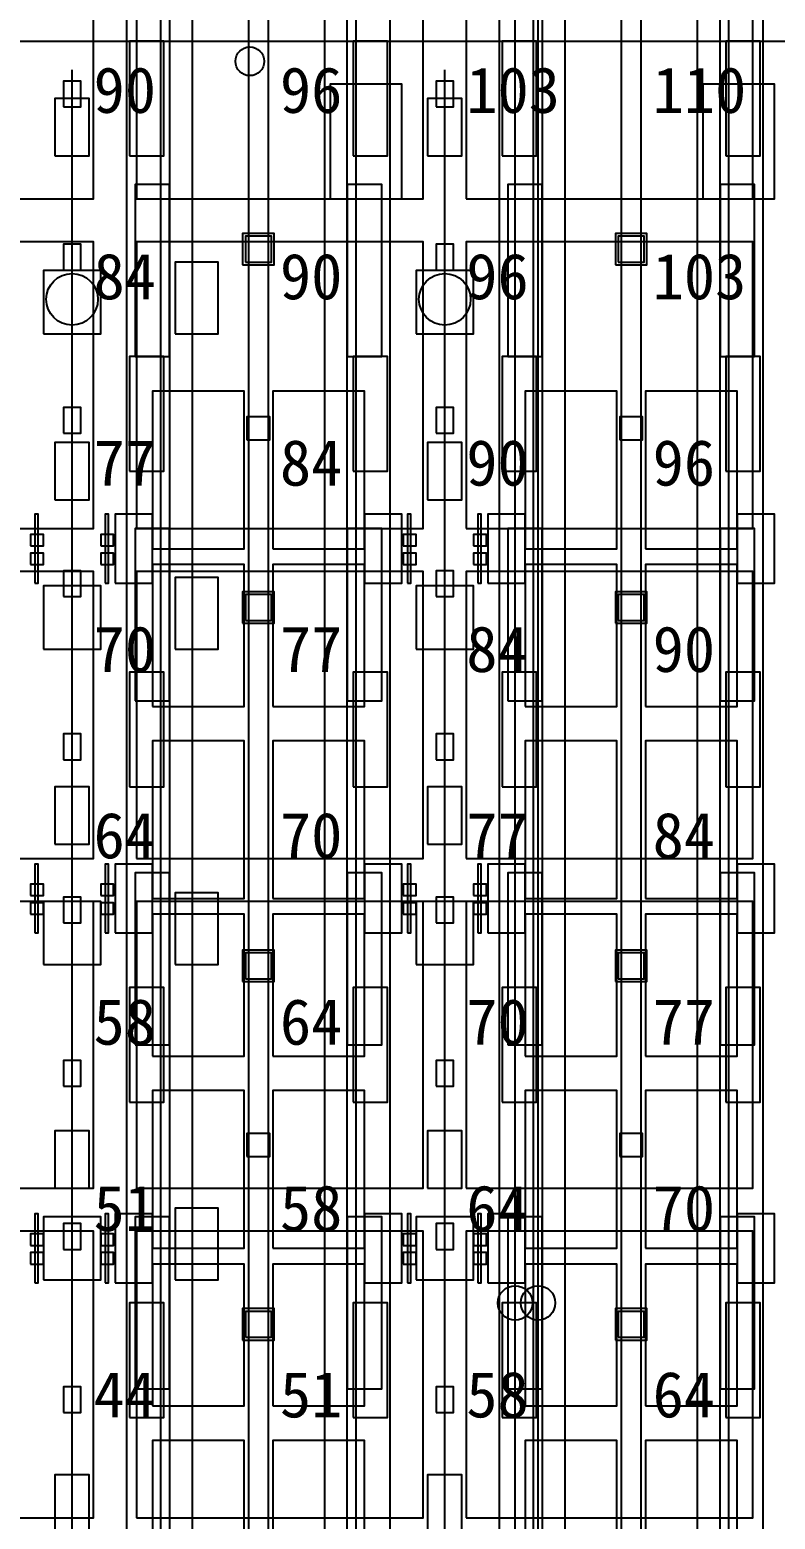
# Model space of a CAD drawing. Header units: metres. Extents: x -1640 to 1560, y -268 to 2338.
# Drawn here: x 106.3 to 132.3, y 911.5 to 963.4 of the extents above; entities that cross this region are included whole.
import ezdxf

# ---------------------------------------------------------------- set-up
doc = ezdxf.new("R2010")
doc.units = ezdxf.units.M
for name, color, linetype in [('1F_CHL', 4, 'Continuous'), ('1F_PUMP', 2, 'Continuous'), ('1F_SCR', 3, 'Continuous'), ('1F_STRUCT_COLUMN', 8, 'Continuous'), ('2F_CSF_LATERAL_RACK_CONCEPT', 9, 'Continuous'), ('2F_RFG', 5, 'Continuous'), ('2F_STRUCT_COLUMN', 8, 'Continuous'), ('2F_VMB', 6, 'Continuous'), ('3F_CLEANROOM_OVERHEAD_PIPE_DUCT_CONCEPT', 9, 'Continuous'), ('3F_EHS_EGRESS_DIST_M', 2, 'Continuous'), ('3F_EHS_EXTINGUISHER_HYDRANT_CABINET_CONCEPT', 1, 'Continuous'), ('3F_EHS_GAS_DETECTOR', 6, 'Continuous'), ('3F_FOUP', 5, 'Continuous'), ('3F_OHT', 9, 'Continuous'), ('3F_OHTV', 1, 'Continuous'), ('3F_PHOTO', 1, 'Continuous'), ('3F_STK', 3, 'Continuous'), ('3F_STRUCT_COLUMN', 8, 'Continuous'), ('3F_TBAR', 6, 'Continuous'), ('4F_FFU', 1, 'Continuous'), ('4F_STRUCT_PLENUM_TRUSS_CONCEPT', 9, 'Continuous'), ('5F_CHL', 4, 'Continuous'), ('5F_PUMP', 2, 'Continuous'), ('5F_SCR', 3, 'Continuous'), ('5F_STRUCT_COLUMN', 8, 'Continuous'), ('6F_CSF_LATERAL_RACK_CONCEPT', 9, 'Continuous'), ('6F_RFG', 5, 'Continuous'), ('6F_STRUCT_COLUMN', 8, 'Continuous'), ('6F_VMB', 6, 'Continuous'), ('7F_CLEANROOM_OVERHEAD_PIPE_DUCT_CONCEPT', 9, 'Continuous'), ('7F_EHS_EGRESS_DIST_M', 2, 'Continuous'), ('7F_EHS_EXTINGUISHER_HYDRANT_CABINET_CONCEPT', 1, 'Continuous'), ('7F_EHS_GAS_DETECTOR', 6, 'Continuous'), ('7F_FOUP', 5, 'Continuous'), ('7F_OHT', 9, 'Continuous'), ('7F_OHTV', 1, 'Continuous'), ('7F_PHOTO', 1, 'Continuous'), ('7F_STK', 3, 'Continuous'), ('7F_STRUCT_COLUMN', 8, 'Continuous'), ('7F_TBAR', 6, 'Continuous'), ('8F_FFU', 1, 'Continuous'), ('8F_STRUCT_PLENUM_TRUSS_CONCEPT', 9, 'Continuous'), ('UTIL_PCW.R_CONCEPT', 1, 'Continuous'), ('UTIL_PCW.R_RISER', 1, 'Continuous'), ('UTIL_PCW.S_CONCEPT', 6, 'Continuous'), ('UTIL_PCW.S_RISER', 6, 'Continuous')]:
    doc.layers.add(name, color=color, linetype=linetype)

msp = doc.modelspace()

# ---------------------------------------------------------------- linework, layer by layer
at = {"layer": '1F_CHL'}
for points in [[(111.35, 952.8), (112.85, 952.8), (112.85, 955.3), (111.35, 955.3)], [(111.35, 941.8), (112.85, 941.8), (112.85, 944.3), (111.35, 944.3)], [(111.35, 930.8), (112.85, 930.8), (112.85, 933.3), (111.35, 933.3)], [(111.35, 919.8), (112.85, 919.8), (112.85, 922.3), (111.35, 922.3)]]:
    msp.add_lwpolyline(points, close=True, dxfattribs=at)
at = {"layer": '1F_PUMP'}
for points in [[(109.75, 959), (110.95, 959), (110.95, 963), (109.75, 963)], [(117.55, 959), (118.75, 959), (118.75, 963), (117.55, 963)], [(122.75, 959), (123.95, 959), (123.95, 963), (122.75, 963)], [(130.55, 959), (131.75, 959), (131.75, 963), (130.55, 963)], [(109.75, 948), (110.95, 948), (110.95, 952), (109.75, 952)], [(117.55, 948), (118.75, 948), (118.75, 952), (117.55, 952)], [(122.75, 948), (123.95, 948), (123.95, 952), (122.75, 952)], [(130.55, 948), (131.75, 948), (131.75, 952), (130.55, 952)], [(109.75, 937), (110.95, 937), (110.95, 941), (109.75, 941)], [(117.55, 937), (118.75, 937), (118.75, 941), (117.55, 941)], [(122.75, 937), (123.95, 937), (123.95, 941), (122.75, 941)], [(130.55, 937), (131.75, 937), (131.75, 941), (130.55, 941)], [(109.75, 926), (110.95, 926), (110.95, 930), (109.75, 930)], [(117.55, 926), (118.75, 926), (118.75, 930), (117.55, 930)], [(122.75, 926), (123.95, 926), (123.95, 930), (122.75, 930)], [(130.55, 926), (131.75, 926), (131.75, 930), (130.55, 930)], [(109.75, 915), (110.95, 915), (110.95, 919), (109.75, 919)], [(117.55, 915), (118.75, 915), (118.75, 919), (117.55, 919)], [(122.75, 915), (123.95, 915), (123.95, 919), (122.75, 919)], [(130.55, 915), (131.75, 915), (131.75, 919), (130.55, 919)]]:
    msp.add_lwpolyline(points, close=True, dxfattribs=at)
at = {"layer": '1F_SCR'}
for points in [[(106.75, 952.8), (108.75, 952.8), (108.75, 955), (106.75, 955)], [(119.75, 952.8), (121.75, 952.8), (121.75, 955), (119.75, 955)], [(106.75, 941.8), (108.75, 941.8), (108.75, 944), (106.75, 944)], [(119.75, 941.8), (121.75, 941.8), (121.75, 944), (119.75, 944)], [(106.75, 930.8), (108.75, 930.8), (108.75, 933), (106.75, 933)], [(119.75, 930.8), (121.75, 930.8), (121.75, 933), (119.75, 933)], [(106.75, 919.8), (108.75, 919.8), (108.75, 922), (106.75, 922)], [(119.75, 919.8), (121.75, 919.8), (121.75, 922), (119.75, 922)]]:
    msp.add_lwpolyline(points, close=True, dxfattribs=at)
at = {"layer": '1F_STRUCT_COLUMN'}
for points in [[(113.7, 955.2), (114.8, 955.2), (114.8, 956.3), (113.7, 956.3)], [(126.7, 955.2), (127.8, 955.2), (127.8, 956.3), (126.7, 956.3)], [(113.7, 942.7), (114.8, 942.7), (114.8, 943.8), (113.7, 943.8)], [(126.7, 942.7), (127.8, 942.7), (127.8, 943.8), (126.7, 943.8)], [(113.7, 930.2), (114.8, 930.2), (114.8, 931.3), (113.7, 931.3)], [(126.7, 930.2), (127.8, 930.2), (127.8, 931.3), (126.7, 931.3)], [(113.7, 917.7), (114.8, 917.7), (114.8, 918.8), (113.7, 918.8)], [(126.7, 917.7), (127.8, 917.7), (127.8, 918.8), (126.7, 918.8)]]:
    msp.add_lwpolyline(points, close=True, dxfattribs=at)
at = {"layer": '2F_CSF_LATERAL_RACK_CONCEPT'}
for points in [[(111.15, 891), (111.95, 891), (111.95, 1041), (111.15, 1041)], [(116.55, 891), (117.35, 891), (117.35, 1041), (116.55, 1041)], [(124.15, 891), (124.95, 891), (124.95, 1041), (124.15, 1041)], [(129.55, 891), (130.35, 891), (130.35, 1041), (129.55, 1041)]]:
    msp.add_lwpolyline(points, close=True, dxfattribs=at)
at = {"layer": '2F_RFG'}
for points in [[(109.95, 952), (111.15, 952), (111.15, 958), (109.95, 958)], [(117.35, 952), (118.55, 952), (118.55, 958), (117.35, 958)], [(122.95, 952), (124.15, 952), (124.15, 958), (122.95, 958)], [(130.35, 952), (131.55, 952), (131.55, 958), (130.35, 958)], [(109.95, 940), (111.15, 940), (111.15, 946), (109.95, 946)], [(117.35, 940), (118.55, 940), (118.55, 946), (117.35, 946)], [(122.95, 940), (124.15, 940), (124.15, 946), (122.95, 946)], [(130.35, 940), (131.55, 940), (131.55, 946), (130.35, 946)], [(109.95, 928), (111.15, 928), (111.15, 934), (109.95, 934)], [(117.35, 928), (118.55, 928), (118.55, 934), (117.35, 934)], [(122.95, 928), (124.15, 928), (124.15, 934), (122.95, 934)], [(130.35, 928), (131.55, 928), (131.55, 934), (130.35, 934)], [(109.95, 916), (111.15, 916), (111.15, 922), (109.95, 922)], [(117.35, 916), (118.55, 916), (118.55, 922), (117.35, 922)], [(122.95, 916), (124.15, 916), (124.15, 922), (122.95, 922)], [(130.35, 916), (131.55, 916), (131.55, 922), (130.35, 922)]]:
    msp.add_lwpolyline(points, close=True, dxfattribs=at)
at = {"layer": '2F_STRUCT_COLUMN'}
for points in [[(113.8, 955.3), (114.7, 955.3), (114.7, 956.2), (113.8, 956.2)], [(126.8, 955.3), (127.7, 955.3), (127.7, 956.2), (126.8, 956.2)], [(113.8, 942.8), (114.7, 942.8), (114.7, 943.7), (113.8, 943.7)], [(126.8, 942.8), (127.7, 942.8), (127.7, 943.7), (126.8, 943.7)], [(113.8, 930.3), (114.7, 930.3), (114.7, 931.2), (113.8, 931.2)], [(126.8, 930.3), (127.7, 930.3), (127.7, 931.2), (126.8, 931.2)], [(113.8, 917.8), (114.7, 917.8), (114.7, 918.7), (113.8, 918.7)], [(126.8, 917.8), (127.7, 917.8), (127.7, 918.7), (126.8, 918.7)]]:
    msp.add_lwpolyline(points, close=True, dxfattribs=at)
at = {"layer": '2F_VMB'}
for points in [[(107.15, 959), (108.35, 959), (108.35, 961), (107.15, 961)], [(120.15, 959), (121.35, 959), (121.35, 961), (120.15, 961)], [(107.15, 947), (108.35, 947), (108.35, 949), (107.15, 949)], [(120.15, 947), (121.35, 947), (121.35, 949), (120.15, 949)], [(107.15, 935), (108.35, 935), (108.35, 937), (107.15, 937)], [(120.15, 935), (121.35, 935), (121.35, 937), (120.15, 937)], [(107.15, 923), (108.35, 923), (108.35, 925), (107.15, 925)], [(120.15, 923), (121.35, 923), (121.35, 925), (120.15, 925)], [(107.15, 911), (108.35, 911), (108.35, 913), (107.15, 913)], [(120.15, 911), (121.35, 911), (121.35, 913), (120.15, 913)]]:
    msp.add_lwpolyline(points, close=True, dxfattribs=at)
at = {"layer": '3F_CLEANROOM_OVERHEAD_PIPE_DUCT_CONCEPT'}
for points in [[(109.65, 890), (110.85, 890), (110.85, 1042), (109.65, 1042)], [(117.65, 890), (118.85, 890), (118.85, 1042), (117.65, 1042)], [(122.65, 890), (123.85, 890), (123.85, 1042), (122.65, 1042)], [(130.65, 890), (131.85, 890), (131.85, 1042), (130.65, 1042)]]:
    msp.add_lwpolyline(points, close=True, dxfattribs=at)
at = {"layer": '3F_EHS_EXTINGUISHER_HYDRANT_CABINET_CONCEPT'}
msp.add_circle((113.95, 962.3), 0.5, dxfattribs=at)
at = {"layer": '3F_EHS_GAS_DETECTOR'}
for centre in [(107.75, 954), (120.75, 954)]:
    msp.add_circle(centre, 0.9, dxfattribs=at)
at = {"layer": '3F_FOUP'}
for points in [[(106.3, 945.4), (106.75, 945.4), (106.75, 945.8), (106.3, 945.8)], [(108.75, 945.4), (109.2, 945.4), (109.2, 945.8), (108.75, 945.8)], [(119.3, 945.4), (119.75, 945.4), (119.75, 945.8), (119.3, 945.8)], [(121.75, 945.4), (122.2, 945.4), (122.2, 945.8), (121.75, 945.8)], [(106.3, 944.75), (106.75, 944.75), (106.75, 945.15), (106.3, 945.15)], [(108.75, 944.75), (109.2, 944.75), (109.2, 945.15), (108.75, 945.15)], [(119.3, 944.75), (119.75, 944.75), (119.75, 945.15), (119.3, 945.15)], [(121.75, 944.75), (122.2, 944.75), (122.2, 945.15), (121.75, 945.15)], [(106.3, 933.2), (106.75, 933.2), (106.75, 933.6), (106.3, 933.6)], [(108.75, 933.2), (109.2, 933.2), (109.2, 933.6), (108.75, 933.6)], [(119.3, 933.2), (119.75, 933.2), (119.75, 933.6), (119.3, 933.6)], [(121.75, 933.2), (122.2, 933.2), (122.2, 933.6), (121.75, 933.6)], [(106.3, 932.55), (106.75, 932.55), (106.75, 932.95), (106.3, 932.95)], [(108.75, 932.55), (109.2, 932.55), (109.2, 932.95), (108.75, 932.95)], [(119.3, 932.55), (119.75, 932.55), (119.75, 932.95), (119.3, 932.95)], [(121.75, 932.55), (122.2, 932.55), (122.2, 932.95), (121.75, 932.95)], [(106.3, 921), (106.75, 921), (106.75, 921.4), (106.3, 921.4)], [(108.75, 921), (109.2, 921), (109.2, 921.4), (108.75, 921.4)], [(119.3, 921), (119.75, 921), (119.75, 921.4), (119.3, 921.4)], [(121.75, 921), (122.2, 921), (122.2, 921.4), (121.75, 921.4)], [(106.3, 920.35), (106.75, 920.35), (106.75, 920.75), (106.3, 920.75)], [(108.75, 920.35), (109.2, 920.35), (109.2, 920.75), (108.75, 920.75)], [(119.3, 920.35), (119.75, 920.35), (119.75, 920.75), (119.3, 920.75)], [(121.75, 920.35), (122.2, 920.35), (122.2, 920.75), (121.75, 920.75)]]:
    msp.add_lwpolyline(points, close=True, dxfattribs=at)
at = {"layer": '3F_OHT'}
for p, q in [((107.75, 890), (107.75, 962)), ((120.75, 890), (120.75, 962))]:
    msp.add_line(p, q, dxfattribs=at)
at = {"layer": '3F_OHTV'}
for points in [[(107.45, 960.71), (108.05, 960.71), (108.05, 961.61), (107.45, 961.61)], [(120.45, 960.71), (121.05, 960.71), (121.05, 961.61), (120.45, 961.61)], [(107.45, 955.02), (108.05, 955.02), (108.05, 955.92), (107.45, 955.92)], [(120.45, 955.02), (121.05, 955.02), (121.05, 955.92), (120.45, 955.92)], [(107.45, 949.33), (108.05, 949.33), (108.05, 950.23), (107.45, 950.23)], [(120.45, 949.33), (121.05, 949.33), (121.05, 950.23), (120.45, 950.23)], [(107.45, 943.63), (108.05, 943.63), (108.05, 944.53), (107.45, 944.53)], [(120.45, 943.63), (121.05, 943.63), (121.05, 944.53), (120.45, 944.53)], [(107.45, 937.94), (108.05, 937.94), (108.05, 938.84), (107.45, 938.84)], [(120.45, 937.94), (121.05, 937.94), (121.05, 938.84), (120.45, 938.84)], [(107.45, 932.25), (108.05, 932.25), (108.05, 933.15), (107.45, 933.15)], [(120.45, 932.25), (121.05, 932.25), (121.05, 933.15), (120.45, 933.15)], [(107.45, 926.55), (108.05, 926.55), (108.05, 927.45), (107.45, 927.45)], [(120.45, 926.55), (121.05, 926.55), (121.05, 927.45), (120.45, 927.45)], [(107.45, 920.86), (108.05, 920.86), (108.05, 921.76), (107.45, 921.76)], [(120.45, 920.86), (121.05, 920.86), (121.05, 921.76), (120.45, 921.76)], [(107.45, 915.17), (108.05, 915.17), (108.05, 916.07), (107.45, 916.07)], [(120.45, 915.17), (121.05, 915.17), (121.05, 916.07), (120.45, 916.07)]]:
    msp.add_lwpolyline(points, close=True, dxfattribs=at)
at = {"layer": '3F_PHOTO'}
for points in [[(110.55, 945.3), (113.75, 945.3), (113.75, 950.8), (110.55, 950.8)], [(114.75, 945.3), (117.95, 945.3), (117.95, 950.8), (114.75, 950.8)], [(123.55, 945.3), (126.75, 945.3), (126.75, 950.8), (123.55, 950.8)], [(127.75, 945.3), (130.95, 945.3), (130.95, 950.8), (127.75, 950.8)], [(109.25, 944.1), (110.55, 944.1), (110.55, 946.5), (109.25, 946.5)], [(117.95, 944.1), (119.25, 944.1), (119.25, 946.5), (117.95, 946.5)], [(122.25, 944.1), (123.55, 944.1), (123.55, 946.5), (122.25, 946.5)], [(130.95, 944.1), (132.25, 944.1), (132.25, 946.5), (130.95, 946.5)], [(110.55, 939.8), (113.75, 939.8), (113.75, 944.75), (110.55, 944.75)], [(114.75, 939.8), (117.95, 939.8), (117.95, 944.75), (114.75, 944.75)], [(123.55, 939.8), (126.75, 939.8), (126.75, 944.75), (123.55, 944.75)], [(127.75, 939.8), (130.95, 939.8), (130.95, 944.75), (127.75, 944.75)], [(110.55, 933.1), (113.75, 933.1), (113.75, 938.6), (110.55, 938.6)], [(114.75, 933.1), (117.95, 933.1), (117.95, 938.6), (114.75, 938.6)], [(123.55, 933.1), (126.75, 933.1), (126.75, 938.6), (123.55, 938.6)], [(127.75, 933.1), (130.95, 933.1), (130.95, 938.6), (127.75, 938.6)], [(109.25, 931.9), (110.55, 931.9), (110.55, 934.3), (109.25, 934.3)], [(117.95, 931.9), (119.25, 931.9), (119.25, 934.3), (117.95, 934.3)], [(122.25, 931.9), (123.55, 931.9), (123.55, 934.3), (122.25, 934.3)], [(130.95, 931.9), (132.25, 931.9), (132.25, 934.3), (130.95, 934.3)], [(110.55, 927.6), (113.75, 927.6), (113.75, 932.55), (110.55, 932.55)], [(114.75, 927.6), (117.95, 927.6), (117.95, 932.55), (114.75, 932.55)], [(123.55, 927.6), (126.75, 927.6), (126.75, 932.55), (123.55, 932.55)], [(127.75, 927.6), (130.95, 927.6), (130.95, 932.55), (127.75, 932.55)], [(110.55, 920.9), (113.75, 920.9), (113.75, 926.4), (110.55, 926.4)], [(114.75, 920.9), (117.95, 920.9), (117.95, 926.4), (114.75, 926.4)], [(123.55, 920.9), (126.75, 920.9), (126.75, 926.4), (123.55, 926.4)], [(127.75, 920.9), (130.95, 920.9), (130.95, 926.4), (127.75, 926.4)], [(109.25, 919.7), (110.55, 919.7), (110.55, 922.1), (109.25, 922.1)], [(117.95, 919.7), (119.25, 919.7), (119.25, 922.1), (117.95, 922.1)], [(122.25, 919.7), (123.55, 919.7), (123.55, 922.1), (122.25, 922.1)], [(130.95, 919.7), (132.25, 919.7), (132.25, 922.1), (130.95, 922.1)], [(110.55, 915.4), (113.75, 915.4), (113.75, 920.35), (110.55, 920.35)], [(114.75, 915.4), (117.95, 915.4), (117.95, 920.35), (114.75, 920.35)], [(123.55, 915.4), (126.75, 915.4), (126.75, 920.35), (123.55, 920.35)], [(127.75, 915.4), (130.95, 915.4), (130.95, 920.35), (127.75, 920.35)], [(110.55, 908.7), (113.75, 908.7), (113.75, 914.2), (110.55, 914.2)], [(114.75, 908.7), (117.95, 908.7), (117.95, 914.2), (114.75, 914.2)], [(123.55, 908.7), (126.75, 908.7), (126.75, 914.2), (123.55, 914.2)], [(127.75, 908.7), (130.95, 908.7), (130.95, 914.2), (127.75, 914.2)]]:
    msp.add_lwpolyline(points, close=True, dxfattribs=at)
at = {"layer": '3F_STK'}
for points in [[(116.75, 957.5), (119.25, 957.5), (119.25, 961.5), (116.75, 961.5)], [(129.75, 957.5), (132.25, 957.5), (132.25, 961.5), (129.75, 961.5)]]:
    msp.add_lwpolyline(points, close=True, dxfattribs=at)
at = {"layer": '3F_STRUCT_COLUMN'}
for points in [[(113.85, 949.1), (114.65, 949.1), (114.65, 949.9), (113.85, 949.9)], [(126.85, 949.1), (127.65, 949.1), (127.65, 949.9), (126.85, 949.9)], [(113.85, 924.1), (114.65, 924.1), (114.65, 924.9), (113.85, 924.9)], [(126.85, 924.1), (127.65, 924.1), (127.65, 924.9), (126.85, 924.9)]]:
    msp.add_lwpolyline(points, close=True, dxfattribs=at)
at = {"layer": '3F_TBAR'}
for points in [[(106.45, 944.1), (106.57, 944.1), (106.57, 946.5), (106.45, 946.5)], [(108.9, 944.1), (109.02, 944.1), (109.02, 946.5), (108.9, 946.5)], [(119.45, 944.1), (119.57, 944.1), (119.57, 946.5), (119.45, 946.5)], [(121.9, 944.1), (122.02, 944.1), (122.02, 946.5), (121.9, 946.5)], [(106.45, 931.9), (106.57, 931.9), (106.57, 934.3), (106.45, 934.3)], [(108.9, 931.9), (109.02, 931.9), (109.02, 934.3), (108.9, 934.3)], [(119.45, 931.9), (119.57, 931.9), (119.57, 934.3), (119.45, 934.3)], [(121.9, 931.9), (122.02, 931.9), (122.02, 934.3), (121.9, 934.3)], [(106.45, 919.7), (106.57, 919.7), (106.57, 922.1), (106.45, 922.1)], [(108.9, 919.7), (109.02, 919.7), (109.02, 922.1), (108.9, 922.1)], [(119.45, 919.7), (119.57, 919.7), (119.57, 922.1), (119.45, 922.1)], [(121.9, 919.7), (122.02, 919.7), (122.02, 922.1), (121.9, 922.1)]]:
    msp.add_lwpolyline(points, close=True, dxfattribs=at)
at = {"layer": '4F_FFU'}
for points in [[(98.5, 957.5), (108.5, 957.5), (108.5, 967.5), (98.5, 967.5)], [(110, 957.5), (120, 957.5), (120, 967.5), (110, 967.5)], [(121.5, 957.5), (131.5, 957.5), (131.5, 967.5), (121.5, 967.5)], [(98.5, 946), (108.5, 946), (108.5, 956), (98.5, 956)], [(110, 946), (120, 946), (120, 956), (110, 956)], [(121.5, 946), (131.5, 946), (131.5, 956), (121.5, 956)], [(98.5, 934.5), (108.5, 934.5), (108.5, 944.5), (98.5, 944.5)], [(110, 934.5), (120, 934.5), (120, 944.5), (110, 944.5)], [(121.5, 934.5), (131.5, 934.5), (131.5, 944.5), (121.5, 944.5)], [(98.5, 923), (108.5, 923), (108.5, 933), (98.5, 933)], [(110, 923), (120, 923), (120, 933), (110, 933)], [(121.5, 923), (131.5, 923), (131.5, 933), (121.5, 933)], [(98.5, 911.5), (108.5, 911.5), (108.5, 921.5), (98.5, 921.5)], [(110, 911.5), (120, 911.5), (120, 921.5), (110, 921.5)], [(121.5, 911.5), (131.5, 911.5), (131.5, 921.5), (121.5, 921.5)]]:
    msp.add_lwpolyline(points, close=True, dxfattribs=at)
at = {"layer": '4F_STRUCT_PLENUM_TRUSS_CONCEPT'}
for points in [[(113.9, 887), (114.6, 887), (114.6, 1045), (113.9, 1045)], [(126.9, 887), (127.6, 887), (127.6, 1045), (126.9, 1045)]]:
    msp.add_lwpolyline(points, close=True, dxfattribs=at)
at = {"layer": '5F_CHL'}
for points in [[(111.35, 952.8), (112.85, 952.8), (112.85, 955.3), (111.35, 955.3)], [(111.35, 941.8), (112.85, 941.8), (112.85, 944.3), (111.35, 944.3)], [(111.35, 930.8), (112.85, 930.8), (112.85, 933.3), (111.35, 933.3)], [(111.35, 919.8), (112.85, 919.8), (112.85, 922.3), (111.35, 922.3)]]:
    msp.add_lwpolyline(points, close=True, dxfattribs=at)
at = {"layer": '5F_PUMP'}
for points in [[(109.75, 959), (110.95, 959), (110.95, 963), (109.75, 963)], [(117.55, 959), (118.75, 959), (118.75, 963), (117.55, 963)], [(122.75, 959), (123.95, 959), (123.95, 963), (122.75, 963)], [(130.55, 959), (131.75, 959), (131.75, 963), (130.55, 963)], [(109.75, 948), (110.95, 948), (110.95, 952), (109.75, 952)], [(117.55, 948), (118.75, 948), (118.75, 952), (117.55, 952)], [(122.75, 948), (123.95, 948), (123.95, 952), (122.75, 952)], [(130.55, 948), (131.75, 948), (131.75, 952), (130.55, 952)], [(109.75, 937), (110.95, 937), (110.95, 941), (109.75, 941)], [(117.55, 937), (118.75, 937), (118.75, 941), (117.55, 941)], [(122.75, 937), (123.95, 937), (123.95, 941), (122.75, 941)], [(130.55, 937), (131.75, 937), (131.75, 941), (130.55, 941)], [(109.75, 926), (110.95, 926), (110.95, 930), (109.75, 930)], [(117.55, 926), (118.75, 926), (118.75, 930), (117.55, 930)], [(122.75, 926), (123.95, 926), (123.95, 930), (122.75, 930)], [(130.55, 926), (131.75, 926), (131.75, 930), (130.55, 930)], [(109.75, 915), (110.95, 915), (110.95, 919), (109.75, 919)], [(117.55, 915), (118.75, 915), (118.75, 919), (117.55, 919)], [(122.75, 915), (123.95, 915), (123.95, 919), (122.75, 919)], [(130.55, 915), (131.75, 915), (131.75, 919), (130.55, 919)]]:
    msp.add_lwpolyline(points, close=True, dxfattribs=at)
at = {"layer": '5F_SCR'}
for points in [[(106.75, 952.8), (108.75, 952.8), (108.75, 955), (106.75, 955)], [(119.75, 952.8), (121.75, 952.8), (121.75, 955), (119.75, 955)], [(106.75, 941.8), (108.75, 941.8), (108.75, 944), (106.75, 944)], [(119.75, 941.8), (121.75, 941.8), (121.75, 944), (119.75, 944)], [(106.75, 930.8), (108.75, 930.8), (108.75, 933), (106.75, 933)], [(119.75, 930.8), (121.75, 930.8), (121.75, 933), (119.75, 933)], [(106.75, 919.8), (108.75, 919.8), (108.75, 922), (106.75, 922)], [(119.75, 919.8), (121.75, 919.8), (121.75, 922), (119.75, 922)]]:
    msp.add_lwpolyline(points, close=True, dxfattribs=at)
at = {"layer": '5F_STRUCT_COLUMN'}
for points in [[(113.7, 955.2), (114.8, 955.2), (114.8, 956.3), (113.7, 956.3)], [(126.7, 955.2), (127.8, 955.2), (127.8, 956.3), (126.7, 956.3)], [(113.7, 942.7), (114.8, 942.7), (114.8, 943.8), (113.7, 943.8)], [(126.7, 942.7), (127.8, 942.7), (127.8, 943.8), (126.7, 943.8)], [(113.7, 930.2), (114.8, 930.2), (114.8, 931.3), (113.7, 931.3)], [(126.7, 930.2), (127.8, 930.2), (127.8, 931.3), (126.7, 931.3)], [(113.7, 917.7), (114.8, 917.7), (114.8, 918.8), (113.7, 918.8)], [(126.7, 917.7), (127.8, 917.7), (127.8, 918.8), (126.7, 918.8)]]:
    msp.add_lwpolyline(points, close=True, dxfattribs=at)
at = {"layer": '6F_CSF_LATERAL_RACK_CONCEPT'}
for points in [[(111.15, 891), (111.95, 891), (111.95, 1041), (111.15, 1041)], [(116.55, 891), (117.35, 891), (117.35, 1041), (116.55, 1041)], [(124.15, 891), (124.95, 891), (124.95, 1041), (124.15, 1041)], [(129.55, 891), (130.35, 891), (130.35, 1041), (129.55, 1041)]]:
    msp.add_lwpolyline(points, close=True, dxfattribs=at)
at = {"layer": '6F_RFG'}
for points in [[(109.95, 952), (111.15, 952), (111.15, 958), (109.95, 958)], [(117.35, 952), (118.55, 952), (118.55, 958), (117.35, 958)], [(122.95, 952), (124.15, 952), (124.15, 958), (122.95, 958)], [(130.35, 952), (131.55, 952), (131.55, 958), (130.35, 958)], [(109.95, 940), (111.15, 940), (111.15, 946), (109.95, 946)], [(117.35, 940), (118.55, 940), (118.55, 946), (117.35, 946)], [(122.95, 940), (124.15, 940), (124.15, 946), (122.95, 946)], [(130.35, 940), (131.55, 940), (131.55, 946), (130.35, 946)], [(109.95, 928), (111.15, 928), (111.15, 934), (109.95, 934)], [(117.35, 928), (118.55, 928), (118.55, 934), (117.35, 934)], [(122.95, 928), (124.15, 928), (124.15, 934), (122.95, 934)], [(130.35, 928), (131.55, 928), (131.55, 934), (130.35, 934)], [(109.95, 916), (111.15, 916), (111.15, 922), (109.95, 922)], [(117.35, 916), (118.55, 916), (118.55, 922), (117.35, 922)], [(122.95, 916), (124.15, 916), (124.15, 922), (122.95, 922)], [(130.35, 916), (131.55, 916), (131.55, 922), (130.35, 922)]]:
    msp.add_lwpolyline(points, close=True, dxfattribs=at)
at = {"layer": '6F_STRUCT_COLUMN'}
for points in [[(113.8, 955.3), (114.7, 955.3), (114.7, 956.2), (113.8, 956.2)], [(126.8, 955.3), (127.7, 955.3), (127.7, 956.2), (126.8, 956.2)], [(113.8, 942.8), (114.7, 942.8), (114.7, 943.7), (113.8, 943.7)], [(126.8, 942.8), (127.7, 942.8), (127.7, 943.7), (126.8, 943.7)], [(113.8, 930.3), (114.7, 930.3), (114.7, 931.2), (113.8, 931.2)], [(126.8, 930.3), (127.7, 930.3), (127.7, 931.2), (126.8, 931.2)], [(113.8, 917.8), (114.7, 917.8), (114.7, 918.7), (113.8, 918.7)], [(126.8, 917.8), (127.7, 917.8), (127.7, 918.7), (126.8, 918.7)]]:
    msp.add_lwpolyline(points, close=True, dxfattribs=at)
at = {"layer": '6F_VMB'}
for points in [[(107.15, 959), (108.35, 959), (108.35, 961), (107.15, 961)], [(120.15, 959), (121.35, 959), (121.35, 961), (120.15, 961)], [(107.15, 947), (108.35, 947), (108.35, 949), (107.15, 949)], [(120.15, 947), (121.35, 947), (121.35, 949), (120.15, 949)], [(107.15, 935), (108.35, 935), (108.35, 937), (107.15, 937)], [(120.15, 935), (121.35, 935), (121.35, 937), (120.15, 937)], [(107.15, 923), (108.35, 923), (108.35, 925), (107.15, 925)], [(120.15, 923), (121.35, 923), (121.35, 925), (120.15, 925)], [(107.15, 911), (108.35, 911), (108.35, 913), (107.15, 913)], [(120.15, 911), (121.35, 911), (121.35, 913), (120.15, 913)]]:
    msp.add_lwpolyline(points, close=True, dxfattribs=at)
at = {"layer": '7F_CLEANROOM_OVERHEAD_PIPE_DUCT_CONCEPT'}
for points in [[(109.65, 890), (110.85, 890), (110.85, 1042), (109.65, 1042)], [(117.65, 890), (118.85, 890), (118.85, 1042), (117.65, 1042)], [(122.65, 890), (123.85, 890), (123.85, 1042), (122.65, 1042)], [(130.65, 890), (131.85, 890), (131.85, 1042), (130.65, 1042)]]:
    msp.add_lwpolyline(points, close=True, dxfattribs=at)
at = {"layer": '7F_EHS_EXTINGUISHER_HYDRANT_CABINET_CONCEPT'}
msp.add_circle((113.95, 962.3), 0.5, dxfattribs=at)
at = {"layer": '7F_EHS_GAS_DETECTOR'}
for centre in [(107.75, 954), (120.75, 954)]:
    msp.add_circle(centre, 0.9, dxfattribs=at)
at = {"layer": '7F_FOUP'}
for points in [[(106.3, 945.4), (106.75, 945.4), (106.75, 945.8), (106.3, 945.8)], [(108.75, 945.4), (109.2, 945.4), (109.2, 945.8), (108.75, 945.8)], [(119.3, 945.4), (119.75, 945.4), (119.75, 945.8), (119.3, 945.8)], [(121.75, 945.4), (122.2, 945.4), (122.2, 945.8), (121.75, 945.8)], [(106.3, 944.75), (106.75, 944.75), (106.75, 945.15), (106.3, 945.15)], [(108.75, 944.75), (109.2, 944.75), (109.2, 945.15), (108.75, 945.15)], [(119.3, 944.75), (119.75, 944.75), (119.75, 945.15), (119.3, 945.15)], [(121.75, 944.75), (122.2, 944.75), (122.2, 945.15), (121.75, 945.15)], [(106.3, 933.2), (106.75, 933.2), (106.75, 933.6), (106.3, 933.6)], [(108.75, 933.2), (109.2, 933.2), (109.2, 933.6), (108.75, 933.6)], [(119.3, 933.2), (119.75, 933.2), (119.75, 933.6), (119.3, 933.6)], [(121.75, 933.2), (122.2, 933.2), (122.2, 933.6), (121.75, 933.6)], [(106.3, 932.55), (106.75, 932.55), (106.75, 932.95), (106.3, 932.95)], [(108.75, 932.55), (109.2, 932.55), (109.2, 932.95), (108.75, 932.95)], [(119.3, 932.55), (119.75, 932.55), (119.75, 932.95), (119.3, 932.95)], [(121.75, 932.55), (122.2, 932.55), (122.2, 932.95), (121.75, 932.95)], [(106.3, 921), (106.75, 921), (106.75, 921.4), (106.3, 921.4)], [(108.75, 921), (109.2, 921), (109.2, 921.4), (108.75, 921.4)], [(119.3, 921), (119.75, 921), (119.75, 921.4), (119.3, 921.4)], [(121.75, 921), (122.2, 921), (122.2, 921.4), (121.75, 921.4)], [(106.3, 920.35), (106.75, 920.35), (106.75, 920.75), (106.3, 920.75)], [(108.75, 920.35), (109.2, 920.35), (109.2, 920.75), (108.75, 920.75)], [(119.3, 920.35), (119.75, 920.35), (119.75, 920.75), (119.3, 920.75)], [(121.75, 920.35), (122.2, 920.35), (122.2, 920.75), (121.75, 920.75)]]:
    msp.add_lwpolyline(points, close=True, dxfattribs=at)
at = {"layer": '7F_OHT'}
for p, q in [((107.75, 890), (107.75, 962)), ((120.75, 890), (120.75, 962))]:
    msp.add_line(p, q, dxfattribs=at)
at = {"layer": '7F_OHTV'}
for points in [[(107.45, 960.71), (108.05, 960.71), (108.05, 961.61), (107.45, 961.61)], [(120.45, 960.71), (121.05, 960.71), (121.05, 961.61), (120.45, 961.61)], [(107.45, 955.02), (108.05, 955.02), (108.05, 955.92), (107.45, 955.92)], [(120.45, 955.02), (121.05, 955.02), (121.05, 955.92), (120.45, 955.92)], [(107.45, 949.33), (108.05, 949.33), (108.05, 950.23), (107.45, 950.23)], [(120.45, 949.33), (121.05, 949.33), (121.05, 950.23), (120.45, 950.23)], [(107.45, 943.63), (108.05, 943.63), (108.05, 944.53), (107.45, 944.53)], [(120.45, 943.63), (121.05, 943.63), (121.05, 944.53), (120.45, 944.53)], [(107.45, 937.94), (108.05, 937.94), (108.05, 938.84), (107.45, 938.84)], [(120.45, 937.94), (121.05, 937.94), (121.05, 938.84), (120.45, 938.84)], [(107.45, 932.25), (108.05, 932.25), (108.05, 933.15), (107.45, 933.15)], [(120.45, 932.25), (121.05, 932.25), (121.05, 933.15), (120.45, 933.15)], [(107.45, 926.55), (108.05, 926.55), (108.05, 927.45), (107.45, 927.45)], [(120.45, 926.55), (121.05, 926.55), (121.05, 927.45), (120.45, 927.45)], [(107.45, 920.86), (108.05, 920.86), (108.05, 921.76), (107.45, 921.76)], [(120.45, 920.86), (121.05, 920.86), (121.05, 921.76), (120.45, 921.76)], [(107.45, 915.17), (108.05, 915.17), (108.05, 916.07), (107.45, 916.07)], [(120.45, 915.17), (121.05, 915.17), (121.05, 916.07), (120.45, 916.07)]]:
    msp.add_lwpolyline(points, close=True, dxfattribs=at)
at = {"layer": '7F_PHOTO'}
for points in [[(110.55, 945.3), (113.75, 945.3), (113.75, 950.8), (110.55, 950.8)], [(114.75, 945.3), (117.95, 945.3), (117.95, 950.8), (114.75, 950.8)], [(123.55, 945.3), (126.75, 945.3), (126.75, 950.8), (123.55, 950.8)], [(127.75, 945.3), (130.95, 945.3), (130.95, 950.8), (127.75, 950.8)], [(109.25, 944.1), (110.55, 944.1), (110.55, 946.5), (109.25, 946.5)], [(117.95, 944.1), (119.25, 944.1), (119.25, 946.5), (117.95, 946.5)], [(122.25, 944.1), (123.55, 944.1), (123.55, 946.5), (122.25, 946.5)], [(130.95, 944.1), (132.25, 944.1), (132.25, 946.5), (130.95, 946.5)], [(110.55, 939.8), (113.75, 939.8), (113.75, 944.75), (110.55, 944.75)], [(114.75, 939.8), (117.95, 939.8), (117.95, 944.75), (114.75, 944.75)], [(123.55, 939.8), (126.75, 939.8), (126.75, 944.75), (123.55, 944.75)], [(127.75, 939.8), (130.95, 939.8), (130.95, 944.75), (127.75, 944.75)], [(110.55, 933.1), (113.75, 933.1), (113.75, 938.6), (110.55, 938.6)], [(114.75, 933.1), (117.95, 933.1), (117.95, 938.6), (114.75, 938.6)], [(123.55, 933.1), (126.75, 933.1), (126.75, 938.6), (123.55, 938.6)], [(127.75, 933.1), (130.95, 933.1), (130.95, 938.6), (127.75, 938.6)], [(109.25, 931.9), (110.55, 931.9), (110.55, 934.3), (109.25, 934.3)], [(117.95, 931.9), (119.25, 931.9), (119.25, 934.3), (117.95, 934.3)], [(122.25, 931.9), (123.55, 931.9), (123.55, 934.3), (122.25, 934.3)], [(130.95, 931.9), (132.25, 931.9), (132.25, 934.3), (130.95, 934.3)], [(110.55, 927.6), (113.75, 927.6), (113.75, 932.55), (110.55, 932.55)], [(114.75, 927.6), (117.95, 927.6), (117.95, 932.55), (114.75, 932.55)], [(123.55, 927.6), (126.75, 927.6), (126.75, 932.55), (123.55, 932.55)], [(127.75, 927.6), (130.95, 927.6), (130.95, 932.55), (127.75, 932.55)], [(110.55, 920.9), (113.75, 920.9), (113.75, 926.4), (110.55, 926.4)], [(114.75, 920.9), (117.95, 920.9), (117.95, 926.4), (114.75, 926.4)], [(123.55, 920.9), (126.75, 920.9), (126.75, 926.4), (123.55, 926.4)], [(127.75, 920.9), (130.95, 920.9), (130.95, 926.4), (127.75, 926.4)], [(109.25, 919.7), (110.55, 919.7), (110.55, 922.1), (109.25, 922.1)], [(117.95, 919.7), (119.25, 919.7), (119.25, 922.1), (117.95, 922.1)], [(122.25, 919.7), (123.55, 919.7), (123.55, 922.1), (122.25, 922.1)], [(130.95, 919.7), (132.25, 919.7), (132.25, 922.1), (130.95, 922.1)], [(110.55, 915.4), (113.75, 915.4), (113.75, 920.35), (110.55, 920.35)], [(114.75, 915.4), (117.95, 915.4), (117.95, 920.35), (114.75, 920.35)], [(123.55, 915.4), (126.75, 915.4), (126.75, 920.35), (123.55, 920.35)], [(127.75, 915.4), (130.95, 915.4), (130.95, 920.35), (127.75, 920.35)], [(110.55, 908.7), (113.75, 908.7), (113.75, 914.2), (110.55, 914.2)], [(114.75, 908.7), (117.95, 908.7), (117.95, 914.2), (114.75, 914.2)], [(123.55, 908.7), (126.75, 908.7), (126.75, 914.2), (123.55, 914.2)], [(127.75, 908.7), (130.95, 908.7), (130.95, 914.2), (127.75, 914.2)]]:
    msp.add_lwpolyline(points, close=True, dxfattribs=at)
at = {"layer": '7F_STK'}
for points in [[(116.75, 957.5), (119.25, 957.5), (119.25, 961.5), (116.75, 961.5)], [(129.75, 957.5), (132.25, 957.5), (132.25, 961.5), (129.75, 961.5)]]:
    msp.add_lwpolyline(points, close=True, dxfattribs=at)
at = {"layer": '7F_STRUCT_COLUMN'}
for points in [[(113.85, 949.1), (114.65, 949.1), (114.65, 949.9), (113.85, 949.9)], [(126.85, 949.1), (127.65, 949.1), (127.65, 949.9), (126.85, 949.9)], [(113.85, 924.1), (114.65, 924.1), (114.65, 924.9), (113.85, 924.9)], [(126.85, 924.1), (127.65, 924.1), (127.65, 924.9), (126.85, 924.9)]]:
    msp.add_lwpolyline(points, close=True, dxfattribs=at)
at = {"layer": '7F_TBAR'}
for points in [[(106.45, 944.1), (106.57, 944.1), (106.57, 946.5), (106.45, 946.5)], [(108.9, 944.1), (109.02, 944.1), (109.02, 946.5), (108.9, 946.5)], [(119.45, 944.1), (119.57, 944.1), (119.57, 946.5), (119.45, 946.5)], [(121.9, 944.1), (122.02, 944.1), (122.02, 946.5), (121.9, 946.5)], [(106.45, 931.9), (106.57, 931.9), (106.57, 934.3), (106.45, 934.3)], [(108.9, 931.9), (109.02, 931.9), (109.02, 934.3), (108.9, 934.3)], [(119.45, 931.9), (119.57, 931.9), (119.57, 934.3), (119.45, 934.3)], [(121.9, 931.9), (122.02, 931.9), (122.02, 934.3), (121.9, 934.3)], [(106.45, 919.7), (106.57, 919.7), (106.57, 922.1), (106.45, 922.1)], [(108.9, 919.7), (109.02, 919.7), (109.02, 922.1), (108.9, 922.1)], [(119.45, 919.7), (119.57, 919.7), (119.57, 922.1), (119.45, 922.1)], [(121.9, 919.7), (122.02, 919.7), (122.02, 922.1), (121.9, 922.1)]]:
    msp.add_lwpolyline(points, close=True, dxfattribs=at)
at = {"layer": '8F_FFU'}
for points in [[(98.5, 957.5), (108.5, 957.5), (108.5, 967.5), (98.5, 967.5)], [(110, 957.5), (120, 957.5), (120, 967.5), (110, 967.5)], [(121.5, 957.5), (131.5, 957.5), (131.5, 967.5), (121.5, 967.5)], [(98.5, 946), (108.5, 946), (108.5, 956), (98.5, 956)], [(110, 946), (120, 946), (120, 956), (110, 956)], [(121.5, 946), (131.5, 946), (131.5, 956), (121.5, 956)], [(98.5, 934.5), (108.5, 934.5), (108.5, 944.5), (98.5, 944.5)], [(110, 934.5), (120, 934.5), (120, 944.5), (110, 944.5)], [(121.5, 934.5), (131.5, 934.5), (131.5, 944.5), (121.5, 944.5)], [(98.5, 923), (108.5, 923), (108.5, 933), (98.5, 933)], [(110, 923), (120, 923), (120, 933), (110, 933)], [(121.5, 923), (131.5, 923), (131.5, 933), (121.5, 933)], [(98.5, 911.5), (108.5, 911.5), (108.5, 921.5), (98.5, 921.5)], [(110, 911.5), (120, 911.5), (120, 921.5), (110, 921.5)], [(121.5, 911.5), (131.5, 911.5), (131.5, 921.5), (121.5, 921.5)]]:
    msp.add_lwpolyline(points, close=True, dxfattribs=at)
at = {"layer": '8F_STRUCT_PLENUM_TRUSS_CONCEPT'}
for points in [[(113.9, 887), (114.6, 887), (114.6, 1045), (113.9, 1045)], [(126.9, 887), (127.6, 887), (127.6, 1045), (126.9, 1045)]]:
    msp.add_lwpolyline(points, close=True, dxfattribs=at)
at = {"layer": 'UTIL_PCW.R_CONCEPT'}
msp.add_line((124.005, 892.77), (124.005, 1039.22), dxfattribs=at)
msp.add_line((124.005, 892.77), (124.005, 1039.22), dxfattribs=at)
at = {"layer": 'UTIL_PCW.R_RISER'}
msp.add_circle((124.005, 918.995), 0.6, dxfattribs=at)
msp.add_circle((124.005, 918.995), 0.6, dxfattribs=at)
at = {"layer": 'UTIL_PCW.S_CONCEPT'}
for p, q in [((123.205, 892.77), (123.205, 1039.22)), ((123.205, 892.77), (123.205, 1039.22)), ((-277.4, 963), (286.4, 963)), ((-277.4, 963), (286.4, 963))]:
    msp.add_line(p, q, dxfattribs=at)
at = {"layer": 'UTIL_PCW.S_RISER'}
msp.add_circle((123.205, 918.995), 0.6, dxfattribs=at)
msp.add_circle((123.205, 918.995), 0.6, dxfattribs=at)

# ---------------------------------------------------------------- texts
at = {"layer": '3F_EHS_EGRESS_DIST_M'}
for s, p in [('90', (108.5, 960.5)), ('96', (115, 960.5)), ('103', (121.5, 960.5)), ('110', (128, 960.5)), ('84', (108.5, 954)), ('90', (115, 954)), ('96', (121.5, 954)), ('103', (128, 954)), ('77', (108.5, 947.5)), ('84', (115, 947.5)), ('90', (121.5, 947.5)), ('96', (128, 947.5)), ('70', (108.5, 941)), ('77', (115, 941)), ('84', (121.5, 941)), ('90', (128, 941)), ('64', (108.5, 934.5)), ('70', (115, 934.5)), ('77', (121.5, 934.5)), ('84', (128, 934.5)), ('58', (108.5, 928)), ('64', (115, 928)), ('70', (121.5, 928)), ('77', (128, 928)), ('51', (108.5, 921.5)), ('58', (115, 921.5)), ('64', (121.5, 921.5)), ('70', (128, 921.5)), ('44', (108.5, 915)), ('51', (115, 915)), ('58', (121.5, 915)), ('64', (128, 915))]:
    msp.add_text(s, height=1.6, dxfattribs=at).set_placement(p)
at = {"layer": '7F_EHS_EGRESS_DIST_M'}
for s, p in [('90', (108.5, 960.5)), ('96', (115, 960.5)), ('103', (121.5, 960.5)), ('110', (128, 960.5)), ('84', (108.5, 954)), ('90', (115, 954)), ('96', (121.5, 954)), ('103', (128, 954)), ('77', (108.5, 947.5)), ('84', (115, 947.5)), ('90', (121.5, 947.5)), ('96', (128, 947.5)), ('70', (108.5, 941)), ('77', (115, 941)), ('84', (121.5, 941)), ('90', (128, 941)), ('64', (108.5, 934.5)), ('70', (115, 934.5)), ('77', (121.5, 934.5)), ('84', (128, 934.5)), ('58', (108.5, 928)), ('64', (115, 928)), ('70', (121.5, 928)), ('77', (128, 928)), ('51', (108.5, 921.5)), ('58', (115, 921.5)), ('64', (121.5, 921.5)), ('70', (128, 921.5)), ('44', (108.5, 915)), ('51', (115, 915)), ('58', (121.5, 915)), ('64', (128, 915))]:
    msp.add_text(s, height=1.6, dxfattribs=at).set_placement(p)

doc.saveas('drawing.dxf')
